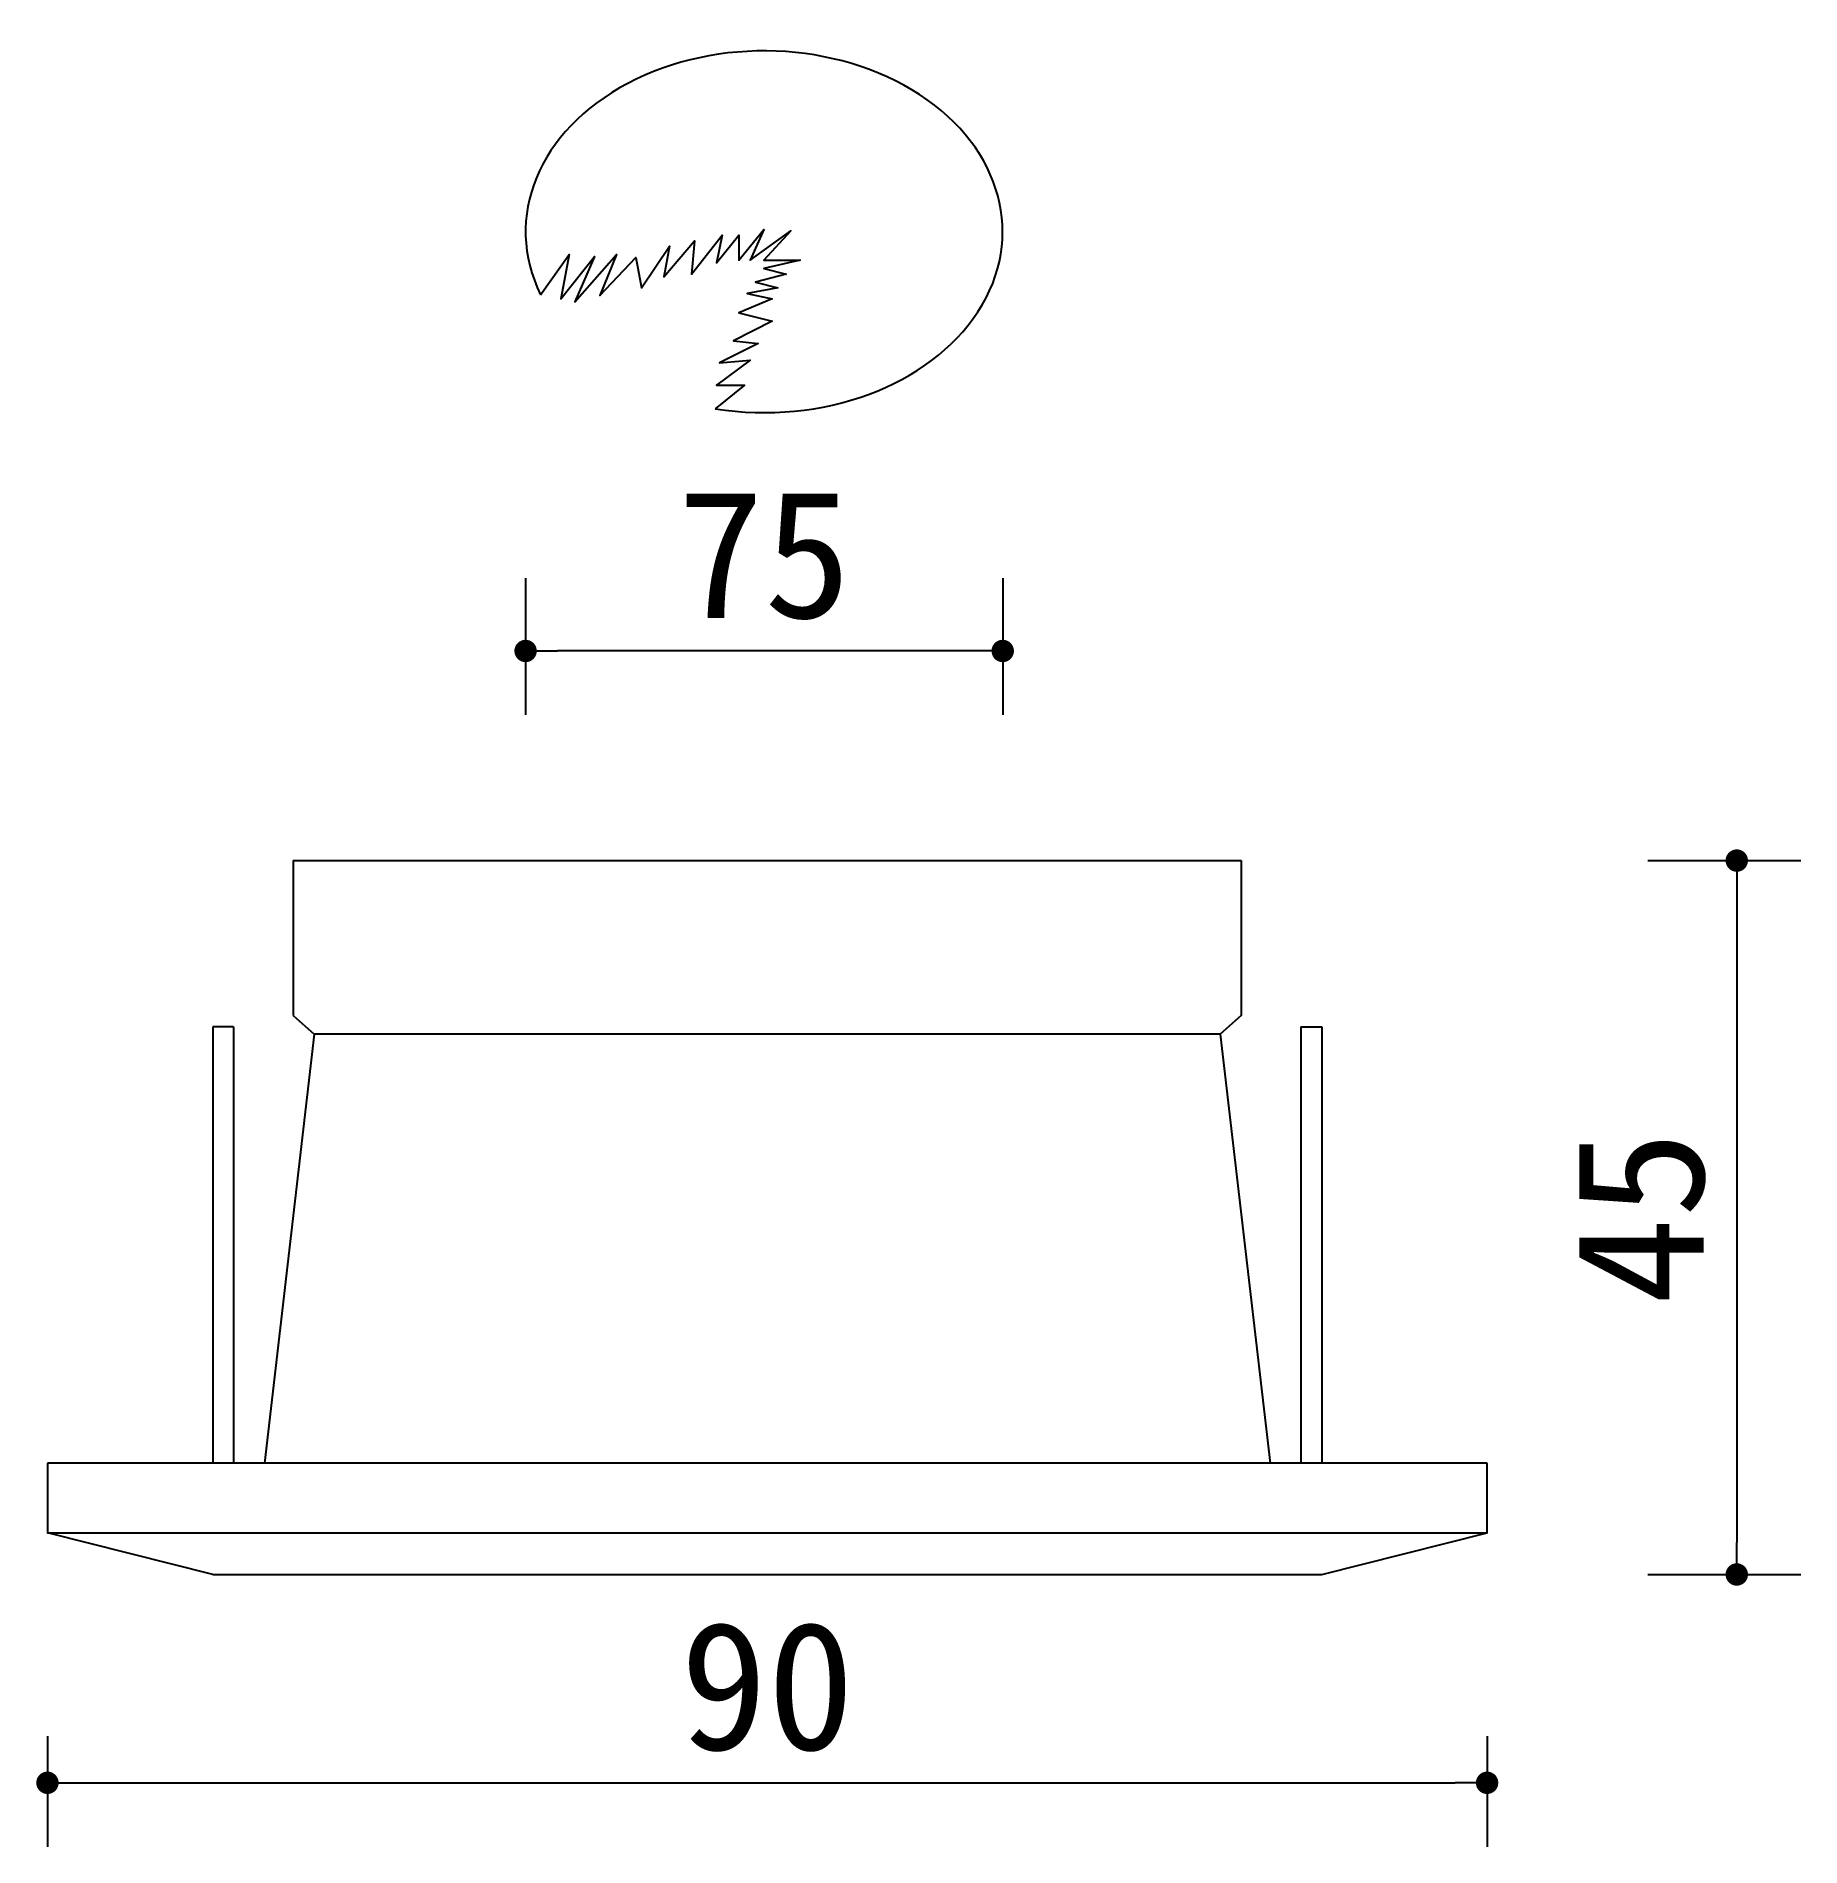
# Model space of a CAD drawing. Extents: x 228 to 339, y 783 to 896.
import ezdxf

# ---------------------------------------------------------------- set-up
doc = ezdxf.new("R2010")
doc.units = 0
doc.header["$MEASUREMENT"] = 0
doc.layers.get('0').update_dxf_attribs({"linetype": 'CONTINUOUS'})
doc.layers.get('DEFPOINTS').update_dxf_attribs({"linetype": 'CONTINUOUS'})
for name, color, linetype in [('3', 3, 'CONTINUOUS'), ('4', 4, 'CONTINUOUS'), ('DIM', 3, 'CONTINUOUS')]:
    doc.layers.add(name, color=color, linetype=linetype)
doc.styles.add('HZ', font='')
doc.styles.get('HZ').set_extended_font_data('仿宋_GB2312')
doc.dimstyles.get("Standard").update_dxf_attribs({"dimtxt": 0.18, "dimasz": 0.18, "dimexe": 0.18, "dimexo": 0.0625, "dimgap": 0.09, "dimtad": 0, "dimtih": 1, "dimtoh": 1, "dimdec": 4, "dimzin": 0, "dimtxsty": 'STANDARD', "dimcen": 0.09, "dimazin": 3, "dimtfac": 1, "dimtdec": 4, "dimtofl": 0, "dimtmove": 0, "dimatfit": 3, "dimtolj": 1, "dimtzin": 0})

# ---------------------------------------------------------------- blocks, each defined once
blk = doc.blocks.new('_DOT')
at = {"color": 0, "linetype": 'BYBLOCK'}
blk.add_line((-0.35, 0), (-1, 0), dxfattribs=at)
at = {"color": 0, "linetype": 'BYBLOCK', "const_width": 0.35}
blk.add_lwpolyline([(-0.175, 0, 1), (0.175, 0, 1)], format="xyb", close=True, dxfattribs=at)
blk = doc.blocks.new('*D5')
at = {"linetype": 'BYBLOCK'}
for p, q in [((228.9, 789.61), (228.9, 782.69)), ((318.9, 789.61), (318.9, 782.69)), ((230.9, 786.69), (316.9, 786.69))]:
    blk.add_line(p, q, dxfattribs=at)
at = {"layer": 'DEFPOINTS', "color": 0, "linetype": 'BYBLOCK'}
for p in [(228.9, 793.61), (318.9, 793.61), (318.9, 786.69)]:
    blk.add_point(p, dxfattribs=at)
at = {"linetype": 'BYBLOCK', "xscale": 2, "yscale": 2, "zscale": 2, "rotation": 180}
blk.add_blockref('_DOT', (228.9, 786.69), dxfattribs=at)
at = {"linetype": 'BYBLOCK', "xscale": 2, "yscale": 2, "zscale": 2}
blk.add_blockref('_DOT', (318.9, 786.69), dxfattribs=at)
at = {"color": 0, "linetype": 'BYBLOCK', "insert": (273.9, 792.69), "char_height": 8, "attachment_point": 5, "style": 'HZ'}
blk.add_mtext('\\A1;90', dxfattribs=at)
blk = doc.blocks.new('*D6')
at = {"linetype": 'BYBLOCK'}
for p, q in [((328.94, 844.33), (338.51, 844.33)), ((334.51, 842.33), (334.51, 801.71)), ((328.94, 799.71), (338.51, 799.71))]:
    blk.add_line(p, q, dxfattribs=at)
at = {"layer": 'DEFPOINTS', "color": 0, "linetype": 'BYBLOCK'}
for p in [(324.94, 844.33), (324.94, 799.71), (334.51, 799.71)]:
    blk.add_point(p, dxfattribs=at)
at = {"linetype": 'BYBLOCK', "xscale": 2, "yscale": 2, "zscale": 2}
for p, rotation in [((334.51, 844.33), 90), ((334.51, 799.71), 270)]:
    blk.add_blockref('_DOT', p, dxfattribs=dict(at, rotation=rotation))
at = {"color": 0, "linetype": 'BYBLOCK', "insert": (328.51, 822.02), "char_height": 8, "attachment_point": 5, "rotation": 90, "style": 'HZ'}
blk.add_mtext('\\A1;45', dxfattribs=at)
blk = doc.blocks.new('*D4')
at = {"linetype": 'BYBLOCK'}
for p, q in [((258.79, 861.98), (258.79, 853.43)), ((288.62, 861.98), (288.62, 853.43)), ((286.62, 857.43), (260.79, 857.43))]:
    blk.add_line(p, q, dxfattribs=at)
at = {"layer": 'DEFPOINTS', "color": 0, "linetype": 'BYBLOCK'}
for p in [(258.79, 865.98), (288.62, 865.98), (258.79, 857.43)]:
    blk.add_point(p, dxfattribs=at)
at = {"linetype": 'BYBLOCK', "xscale": 2, "yscale": 2, "zscale": 2, "rotation": 180}
blk.add_blockref('_DOT', (258.79, 857.43), dxfattribs=at)
at = {"linetype": 'BYBLOCK', "xscale": 2, "yscale": 2, "zscale": 2}
blk.add_blockref('_DOT', (288.62, 857.43), dxfattribs=at)
at = {"color": 0, "linetype": 'BYBLOCK', "insert": (273.7, 863.43), "char_height": 8, "attachment_point": 5, "style": 'HZ'}
blk.add_mtext('\\A1;75', dxfattribs=at)

msp = doc.modelspace()

# ---------------------------------------------------------------- linework, layer by layer
at = {"layer": '3'}
msp.add_lwpolyline([(259.73, 879.68), (261.52, 882.2), (261, 879.43), (263.09, 882.09), (261.87, 879.25), (264.48, 882.2), (263.44, 879.65), (265.69, 882.03), (266.04, 880.12), (267.78, 882.73), (267.43, 880.82), (269.34, 883.07), (269.17, 880.99), (271.08, 883.42), (270.73, 881.68), (272.12, 883.42), (272.12, 881.86), (273.69, 883.77), (272.82, 881.86), (275.37, 883.68), (275.37, 883.68), (273.69, 881.86), (275.95, 881.86), (273.69, 881.34), (275.08, 880.99), (273.17, 880.47), (274.56, 880.12), (272.65, 879.77), (274.21, 879.43), (272.12, 878.56), (274.21, 878.04), (271.78, 876.82), (273.34, 876.65), (270.91, 875.43), (272.82, 875.61), (270.73, 874.04), (272.47, 874.04), (270.65, 872.56)], dxfattribs=at)
msp.add_ellipse((273.7, 883.63), major_axis=(14.91, 0), ratio=0.758153, start_param=4.506112, end_param=9.781472, dxfattribs=at)
at = {"layer": '4'}
for p, q in [((244.27, 844.33), (303.52, 844.33)), ((244.27, 844.33), (244.27, 834.64)), ((303.52, 844.33), (303.52, 834.64)), ((244.27, 834.64), (245.57, 833.47)), ((303.52, 834.64), (302.22, 833.47)), ((239.23, 833.93), (239.23, 806.67)), ((240.53, 833.93), (240.53, 806.67)), ((245.57, 833.47), (242.46, 806.67)), ((302.22, 833.47), (305.33, 806.67)), ((307.26, 833.93), (307.26, 806.67)), ((308.56, 833.93), (308.56, 806.67)), ((239.23, 799.71), (228.9, 802.32)), ((308.56, 799.71), (318.9, 802.32))]:
    msp.add_line(p, q, dxfattribs=at)
for points in [[(240.53, 833.93), (239.23, 833.93)], [(302.22, 833.47), (245.57, 833.47)], [(307.26, 833.93), (308.56, 833.93)], [(318.9, 806.67), (228.9, 806.67)], [(228.9, 806.67), (228.9, 802.32), (318.9, 802.32), (318.9, 806.67)], [(239.23, 799.71), (308.56, 799.71)]]:
    msp.add_lwpolyline(points, dxfattribs=at)

# ---------------------------------------------------------------- dimensions: what is measured, and where the dimension line sits
at = {"layer": '3'}
dim = msp.add_linear_dim(base=(334.51, 799.71), p1=(324.94, 844.33), p2=(324.94, 799.71), angle=90, text='45', dimstyle='STANDARD', override={"dimscale": 4, "dimtxt": 2, "dimasz": 0.5, "dimexe": 1, "dimexo": 1, "dimgap": 0.5, "dimtad": 1, "dimtih": 0, "dimtoh": 0, "dimdec": 0, "dimtxsty": 'HZ', "dimblk1": 'DOT', "dimblk2": 'DOT', "dimsah": 1, "dimcen": 0, "dimclrd": 256, "dimclre": 256, "dimtfac": 0.5, "dimtdec": 0, "dimtofl": 1}, dxfattribs=at)
dim.commit()
dim.dimension.update_dxf_attribs({"geometry": '*D6', "text_midpoint": (328.51, 822.02)})
dim = msp.add_linear_dim(base=(318.9, 786.69), p1=(228.9, 793.61), p2=(318.9, 793.61), text='90', dimstyle='STANDARD', override={"dimscale": 4, "dimtxt": 2, "dimasz": 0.5, "dimexe": 1, "dimexo": 1, "dimgap": 0.5, "dimtad": 1, "dimtih": 0, "dimtoh": 0, "dimdec": 0, "dimtxsty": 'HZ', "dimblk1": 'DOT', "dimblk2": 'DOT', "dimsah": 1, "dimcen": 0, "dimclrd": 256, "dimclre": 256, "dimtfac": 0.5, "dimtdec": 0, "dimtofl": 1}, dxfattribs=at)
dim.commit()
dim.dimension.update_dxf_attribs({"geometry": '*D5', "text_midpoint": (273.9, 792.69)})
at = {"layer": 'DIM'}
dim = msp.add_linear_dim(base=(258.79, 857.43), p1=(288.62, 865.98), p2=(258.79, 865.98), text='75', dimstyle='STANDARD', override={"dimscale": 4, "dimtxt": 2, "dimasz": 0.5, "dimexe": 1, "dimexo": 1, "dimgap": 0.5, "dimtad": 1, "dimtih": 0, "dimtoh": 0, "dimdec": 0, "dimtxsty": 'HZ', "dimblk1": 'DOT', "dimblk2": 'DOT', "dimsah": 1, "dimcen": 0, "dimclrd": 256, "dimclre": 256, "dimtfac": 0.5, "dimtdec": 0, "dimtofl": 1}, dxfattribs=at)
dim.commit()
dim.dimension.update_dxf_attribs({"geometry": '*D4', "text_midpoint": (273.7, 863.43)})

doc.saveas('drawing.dxf')
